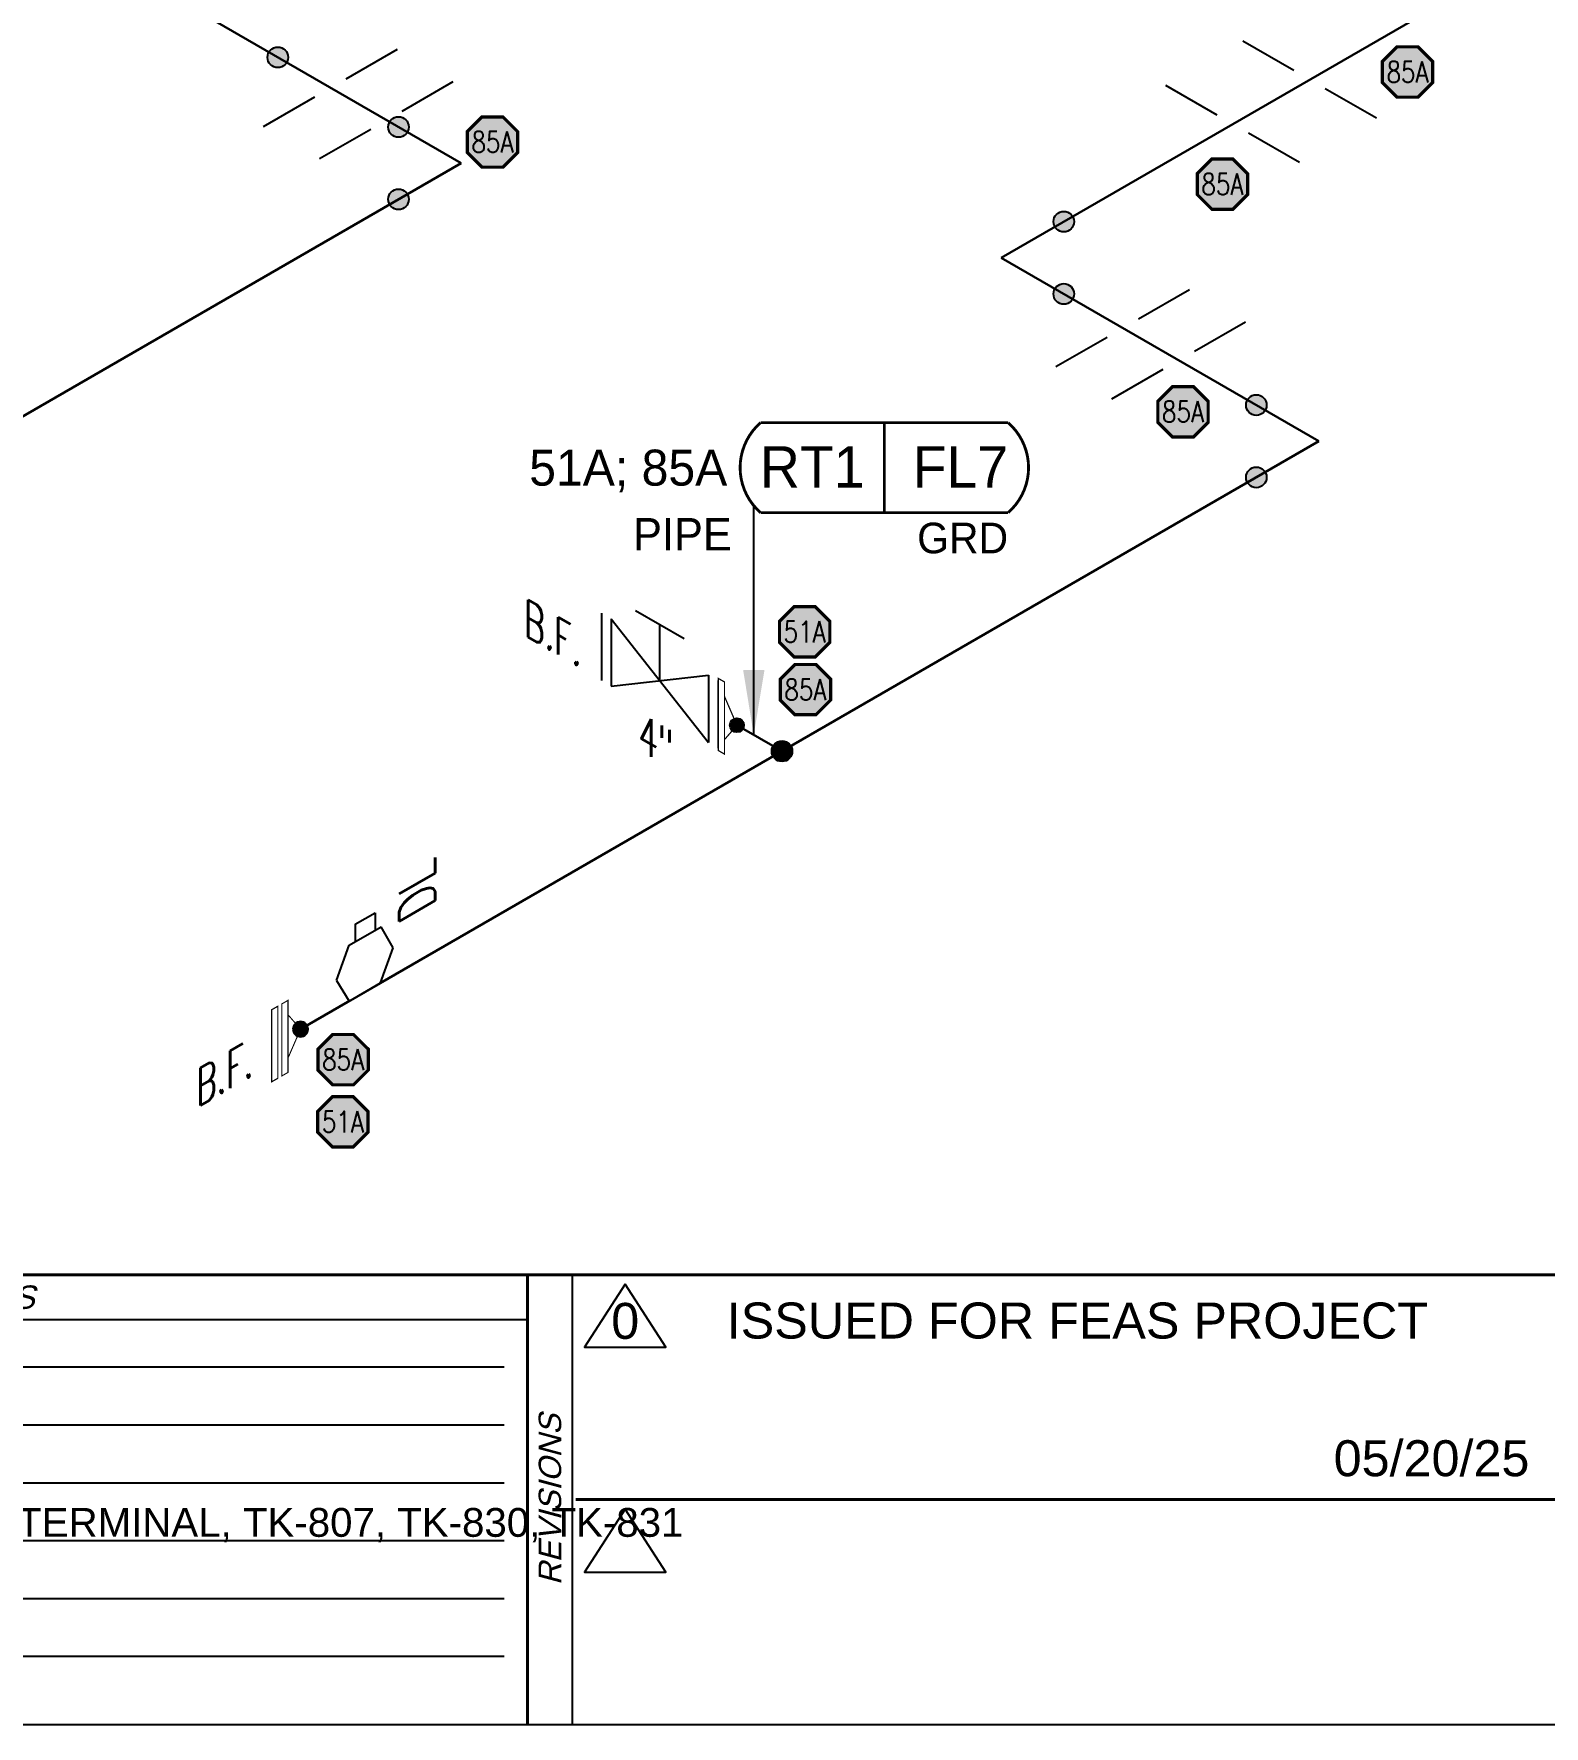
# Model space of a CAD drawing. Header units: inches. Extents: x 0.1 to 17.4, y 0.1 to 11.4.
# Drawn here: x 6.129 to 10.324, y 0.246 to 4.947 of the extents above; entities that cross this region are included whole.
import ezdxf
from ezdxf.enums import TextEntityAlignment as Align

# ---------------------------------------------------------------- set-up
doc = ezdxf.new("R2010")
doc.units = ezdxf.units.IN
doc.header["$MEASUREMENT"] = 0
for name, color, linetype in [('3', 1, 'Continuous'), ('BORDER', 3, 'Continuous'), ('BORDERTEXT', 7, 'Continuous'), ('COMP', 1, 'Continuous'), ('DL', 20, 'Continuous'), ('FITTINGS', 4, 'Continuous'), ('PART_PCML', 7, 'Continuous'), ('PART_SelectedCML_RT', 132, 'Continuous'), ('PART_SelectedCML_UT', 132, 'Continuous'), ('TEXT', 7, 'Continuous'), ('WELD POINTS', 41, 'Continuous'), ('Welds', 7, 'Continuous')]:
    doc.layers.add(name, color=color, linetype=linetype)
doc.layers.add('PIPE', color=7, linetype='Continuous', lineweight=30)
doc.styles.add('CMLPAS', font='')
doc.styles.add('FEASStandard', font='arial.ttf')
doc.styles.add('ISO30', font='simplex.shx', dxfattribs={"width": 0.85, "oblique": 30, "height": 0.075})
doc.styles.add('PART_Standard', font='romans', dxfattribs={"width": 0.8, "height": 0.09})
doc.styles.add('Richmond', font='arial.ttf')
doc.styles.add('SIMPLEX', font='ROMANS')
doc.styles.get("Standard").update_dxf_attribs({"font": 'arial.ttf'})
doc.styles.get('CMLPAS').set_extended_font_data('Cordia New')
doc.dimstyles.get("Standard").update_dxf_attribs({"dimtxt": 0.18, "dimasz": 0.18, "dimexe": 0.18, "dimexo": 0.0625, "dimgap": 0.09, "dimtad": 0, "dimtih": 1, "dimtoh": 1, "dimdec": 4, "dimzin": 0, "dimdsep": 46, "dimtxsty": 'Standard', "dimcen": 0.09, "dimadec": 0, "dimazin": 0, "dimtfac": 1, "dimtdec": 4, "dimtofl": 0, "dimtmove": 0, "dimatfit": 3, "dimfxl": 1, "dimtolj": 1, "dimtzin": 0, "dimarcsym": 0})

# ---------------------------------------------------------------- blocks, each defined once
blk = doc.blocks.new('Border')
blk.add_line((5.4322, 1.2439), (7.435, 1.2439))
for points in [[(5.4296, 1.0829), (7.435, 1.0829)], [(5.1365, 0.9222), (7.435, 0.9222)], [(4.9824, 0.7615), (7.435, 0.7615)], [(4.8221, 0.6009), (7.435, 0.6009)], [(4.9467, 0.4404), (7.435, 0.4404)]]:
    blk.add_lwpolyline(points)
at = {"layer": 'BORDER'}
for p, q in [((7.625, 0.25), (7.625, 1.5)), ((7.5, 1.375), (0.25, 1.375))]:
    blk.add_line(p, q, dxfattribs=at)
at = {"layer": 'BORDER', "const_width": 0.005}
blk.add_lwpolyline([(0.25, 0.25), (17.25, 0.25), (17.25, 11.25), (0.25, 11.25)], close=True, dxfattribs=at)
at = {"layer": 'BORDER', "const_width": 0.00833}
for points in [[(17.25, 1.5), (0.25, 1.5)], [(7.5, 0.25), (7.5, 1.5)], [(7.6336, 0.875), (10.375, 0.875)]]:
    blk.add_lwpolyline(points, dxfattribs=at)
at = {"layer": 'BORDERTEXT', "style": 'FEASStandard', "oblique": 15}
blk.add_text('NOTES', height=0.065, dxfattribs=at).set_placement((5.975, 1.4375), align=Align.MIDDLE)
blk.add_text('REVISIONS', height=0.0625, rotation=90, dxfattribs=at).set_placement((7.5625, 0.875), align=Align.MIDDLE)
blk = doc.blocks.new('BORDER TEXT')
at = {"layer": 'BORDERTEXT'}
for tag, p, height, style in [('API_PIPE_CLASS', (5.4645, 1.2542), 0.08, 'Richmond'), ('MATERIAL1', (12.263, 1.2111), 0.08, 'Richmond'), ('P&ID_#1', (0.25, 1.0831), 0.0625, 'FEASStandard'), ('LINE_#1', (1.4866, 1.0831), 0.0625, 'FEASStandard'), ('CVX_PIPE_SPEC', (5.4619, 1.0932), 0.08, 'Richmond'), ('MATERIAL2', (12.263, 1.0395), 0.08, 'Richmond'), ('OP_TEMP', (5.1687, 0.9325), 0.08, 'Richmond'), ('P&ID_#2', (0.25, 0.9224), 0.0625, 'FEASStandard'), ('LINE_#2', (1.4866, 0.9224), 0.0625, 'FEASStandard'), ('MATERIAL3', (12.263, 0.868), 0.08, 'Richmond'), ('FROM', (5.0146, 0.7718), 0.08, 'Richmond'), ('P&ID_#3', (0.25, 0.7617), 0.0625, 'FEASStandard'), ('LINE_#3', (1.4866, 0.7617), 0.0625, 'FEASStandard'), ('MATERIAL4', (12.263, 0.6965), 0.08, 'Richmond'), ('P&ID_#4', (0.25, 0.601), 0.0625, 'FEASStandard'), ('LINE_#4', (1.4866, 0.601), 0.0625, 'FEASStandard'), ('TO', (4.8543, 0.6112), 0.08, 'Richmond'), ('MATERIAL5', (12.263, 0.5249), 0.08, 'Richmond'), ('MISC', (4.9789, 0.4506), 0.08, 'Richmond'), ('P&ID_#5', (0.25, 0.4403), 0.0625, 'FEASStandard'), ('LINE_#5', (1.4866, 0.4403), 0.0625, 'FEASStandard'), ('INSULATION', (12.9278, 0.4142), 0.0625, 'FEASStandard'), ('P&ID_#6', (0.25, 0.2796), 0.0625, 'FEASStandard'), ('LINE_#6', (1.4866, 0.2796), 0.0625, 'FEASStandard'), ('PWHT', (12.9278, 0.2806), 0.0625, 'FEASStandard')]:
    blk.add_attdef(tag, p, '', height=height, dxfattribs=dict(at, style=style))
at = {"layer": 'BORDERTEXT', "style": 'FEASStandard'}
for tag, p in [('DR.BY', (11.075, 0.5625)), ('DR.BY_DATE', (11.95, 0.5625)), ('CHK_BY', (11.075, 0.3542)), ('CHK._BY_DATE', (11.95, 0.3542))]:
    blk.add_attdef(tag, text='', height=0.1, dxfattribs=at).set_placement(p, align=Align.MIDDLE_CENTER)
at = {"layer": 'BORDERTEXT', "style": 'PART_Standard', "width": 0.8}
for tag, p in [('PLANT_NUMBER', (13.9375, 0.3836)), ('SYSTEM_NUMBER', (14.8125, 0.3836)), ('CIRCUIT_NUMBER', (15.6875, 0.3836)), ('SHEET_NUMBER', (16.5, 0.3836)), ('REVISION', (17.0625, 0.3836))]:
    blk.add_attdef(tag, text='', height=0.15, dxfattribs=at).set_placement(p, align=Align.MIDDLE_CENTER)
blk = doc.blocks.new('*U76')
blk.add_wipeout([(0.0433, 0.0257), (0.0775, 0.124), (0.0433, 0.1817), (-0.0451, 0.1293), (-0.0793, 0.0309), (-0.0433, -0.0257)])
at = {"layer": 'FITTINGS', "linetype": 'Continuous'}
for p, q in [((-0.0451, 0.1293), (0.0433, 0.1817)), ((0.0775, 0.124), (0.0433, 0.1817)), ((-0.0793, 0.0309), (-0.0451, 0.1293)), ((0.0433, 0.0257), (0.0775, 0.124)), ((-0.0793, 0.0309), (-0.0433, -0.0257)), ((-0.0433, -0.0257), (0.0433, 0.0257))]:
    blk.add_line(p, q, dxfattribs=at)
blk = doc.blocks.new('3_VALVE_FLANGE_GATE_30')
at = {"color": 0, "linetype": 'ByBlock', "lineweight": -2}
blk.add_wipeout([(-0.1624, -0.1875), (-0.1353, -0.1719), (0, 0), (0.1353, -0.0156), (0.1624, 0), (0.1624, 0.1875), (0.1353, 0.1719), (0, 0), (-0.1353, 0.0156), (-0.1624, 0)], dxfattribs=at)
for p, q in [((0.0677, 0.1953), (-0.0677, 0.1172)), ((0.1353, 0.1719), (-0.1353, -0.1719)), ((0, 0), (0, 0.1563)), ((0.1353, 0.1719), (0.1353, -0.0156)), ((0.1624, 0.1875), (0.1624, 0)), ((-0.1624, 0), (-0.1624, -0.1875)), ((-0.1353, 0.0156), (-0.1353, -0.1719)), ((0.1353, -0.0156), (-0.1353, 0.0156))]:
    blk.add_line(p, q, dxfattribs=at)
blk = doc.blocks.new('AM9A04')
at = {"linetype": 'Continuous', "const_width": 0.01}
blk.add_lwpolyline([(0, -0.289), (0, 0.289), (-0.05, 0.318), (-0.05, -0.26)], close=True, dxfattribs=at)
at = {"const_width": 0.01}
blk.add_lwpolyline([(-0.05, -0.144), (-0.15, 0.087), (-0.05, 0.202)], dxfattribs=at)
blk = doc.blocks.new('A09')
at = {"layer": 'Welds'}
h = blk.add_hatch(color=256, dxfattribs=at)
h.dxf.hatch_style = 1
h.paths.add_polyline_path([(-0.03, 0, 1), (0.03, 0, 1)])
blk.add_circle((0, 0), 0.03, dxfattribs=at)
blk = doc.blocks.new('*U50')
blk.add_wipeout([(0.052, -0.03), (0.0173, -0.07), (0.0173, -0.1101), (0, -0.1001), (0, 0.1001), (0.0173, 0.0901), (0.0173, 0.05)]).dxf.layer = 'COMP'
at = {"layer": '3', "xscale": 0.65, "yscale": 0.65, "zscale": 0.65}
blk.add_blockref('A09', (0.052, -0.03), dxfattribs=at)
at = {"layer": 'COMP', "xscale": 0.3466300616258731, "yscale": 0.3466300616258731, "zscale": 0.3466300616258731, "rotation": 180}
blk.add_blockref('AM9A04', (0, 0), dxfattribs=at)
blk = doc.blocks.new('1_Text_330')
at = {"layer": 'TEXT', "style": 'PART_Standard', "oblique": 330, "width": 0.8}
blk.add_attdef('3/4"', (0, 0), '', height=0.09, rotation=330, dxfattribs=at)
blk = doc.blocks.new('2_WELD_SINGLE_00')
at = {"linetype": 'ByBlock', "lineweight": -2}
h = blk.add_hatch(color=0, dxfattribs=at)
edge = h.paths.add_edge_path()
edge.add_arc((0, 0), 0.0286, 0, 360)
at = {"color": 0, "linetype": 'ByBlock', "lineweight": -2}
blk.add_circle((0, 0), 0.0286, dxfattribs=at)
blk = doc.blocks.new('*U77')
at = {"layer": 'WELD POINTS'}
for p, rotation in [((0.174, 0.1004), 210.0000000000005), ((0.174, -0.1004), 60.00000000000035)]:
    blk.add_blockref('2_WELD_SINGLE_00', p, dxfattribs=dict(at, rotation=rotation))
blk = doc.blocks.new('*U73')
at = {"layer": 'WELD POINTS'}
for p, rotation in [((-0.174, 0.1004), 329.9999999999998), ((-0.174, -0.1004), 299.9999999999999)]:
    blk.add_blockref('2_WELD_SINGLE_00', p, dxfattribs=dict(at, rotation=rotation))
blk = doc.blocks.new('4_SUPPORT_I-BEAM_30')
at = {"color": 0, "linetype": 'ByBlock', "lineweight": -2}
for p, q in [((-0.0435, 0.0251), (-0.1857, 0.1072)), ((0.1857, -0.1072), (0.0435, -0.0251))]:
    blk.add_line(p, q, dxfattribs=at)
blk = doc.blocks.new('DL_Vert_330')
at = {"layer": 'DL', "style": 'ISO30', "oblique": 330, "width": 0.85}
blk.add_text('DL', height=0.1, rotation=90, dxfattribs=at).set_placement((0, 0))
blk = doc.blocks.new('1_Text_30')
at = {"layer": 'TEXT', "style": 'PART_Standard', "oblique": 30, "width": 0.8}
blk.add_attdef('TEXT', (0, 0), '', height=0.09, rotation=30, dxfattribs=at)
blk = doc.blocks.new('PART_PCML')
blk.add_hatch(color=0).paths.add_polyline_path([(-0.0699, -0.029), (-0.029, -0.0699), (0.029, -0.0699), (0.0699, -0.029), (0.0699, 0.029), (0.029, 0.0699), (-0.029, 0.0699), (-0.0699, 0.029)])
at = {"color": 7, "const_width": 0.009}
blk.add_lwpolyline([(-0.0699, 0.029), (-0.029, 0.0699), (0.029, 0.0699), (0.0699, 0.029), (0.0699, -0.029), (0.029, -0.0699), (-0.029, -0.0699), (-0.0699, -0.029), (-0.0699, 0.029), (-0.029, 0.0699)], dxfattribs=at)
at = {"color": 18, "true_color": 0x000000}
blk.add_lwpolyline([(-0.029, 0.0699), (-0.0699, 0.029), (-0.0699, -0.029), (-0.029, -0.0699), (0.029, -0.0699), (0.0699, -0.029), (0.0699, 0.029), (0.029, 0.0699)], close=True, dxfattribs=at)
at = {"color": 7, "true_color": 0xffffff, "style": 'SIMPLEX', "width": 0.8, "flags": 1}
for tag, p in [('CIRCUIT', (-0.0939, 0.0889)), ('DM', (-0.0527, -0.1332)), ('TYPE', (-0.0749, -0.2043))]:
    blk.add_attdef(tag, p, '', height=0.0586, dxfattribs=at)
at = {"color": 7, "true_color": 0xffffff, "style": 'SIMPLEX', "width": 0.8}
blk.add_attdef('DMDISP', text='', height=0.0586, dxfattribs=at).set_placement((0, 0), align=Align.MIDDLE_CENTER)
blk = doc.blocks.new('CMLPAS')
at = {"const_width": 0.008}
blk.add_lwpolyline([(0.0625, 0.125, 0.454441), (0.0625, -0.125), (0.75, -0.125, 0.454441), (0.75, 0.125)], format="xyb", close=True, dxfattribs=at)
blk.add_lwpolyline([(0.4063, -0.125), (0.4063, 0.125)], dxfattribs=at)
at = {"style": 'CMLPAS', "flags": 1}
for tag, p in [('STATE', (0.75, 0.6229)), ('DL', (0.75, 0.4817)), ('CIRCUIT', (0.75, 0.3405)), ('SUBSINTERVAL(MONTHS)', (-0.0251, -0.3355)), ('OLD_ID', (0.75, -0.3366)), ('OLD_NDE', (0.75, -0.4778)), ('OLD_ENTY', (0.7411, -0.6357)), ('SIZE', (0.7473, -0.7611)), ('SPEC', (0.7473, -0.9022)), ('JUSTIFY', (0.7473, -1.0434)), ('COMMENTS', (0.7473, -1.1846)), ('OLD_ASSET', (0.75, -1.3262)), ('SCHED', (0.7371, -1.4689)), ('NOM_THICK', (0.7521, -1.6102)), ('CORR_ALLOW', (0.763, -1.7453)), ('TML_STATUS', (0.7723, -1.8777)), ('FLOW_ORDER', (0.7785, -2.1301))]:
    blk.add_attdef(tag, text='', height=0.1, dxfattribs=at).set_placement(p, align=Align.MIDDLE_RIGHT)
at = {"style": 'CMLPAS'}
for tag, height, p in [('CHILD', 0.25, (0.75, 0.269)), ('###', 0.115, (0.75, 0.002)), ('ACCESS', 0.085, (0.75, -0.1954))]:
    blk.add_attdef(tag, text='', height=height, dxfattribs=at).set_placement(p, align=Align.MIDDLE_RIGHT)
at = {"color": 152, "style": 'CMLPAS'}
for tag, height, p in [('SPECIAL', 0.085, (0.4055, 0.1897)), ('DM-TYPE', 0.1, (-0.03, 0)), ('COMP', 0.09, (-0.0174, -0.185))]:
    blk.add_attdef(tag, text='', height=height, dxfattribs=at).set_placement(p, align=Align.MIDDLE_RIGHT)
at = {"style": 'CMLPAS'}
blk.add_attdef('NDE', text='', height=0.115, dxfattribs=at).set_placement((0.206, 0.002), align=Align.MIDDLE_CENTER)

msp = doc.modelspace()

# ---------------------------------------------------------------- linework, layer by layer
at = {"layer": 'BORDERTEXT'}
for points in [[(7.7717, 1.474), (7.6588, 1.2984), (7.8845, 1.2984)], [(7.7717, 0.849), (7.6588, 0.6734), (7.8845, 0.6734)]]:
    msp.add_lwpolyline(points, close=True, dxfattribs=at)
at = {"layer": 'PIPE'}
for p, q in [((13.9168, 7.2699), (8.8157, 4.3248)), ((7.3159, 4.5876), (6.6327, 4.982)), ((4.9688, 3.2325), (7.3159, 4.5876)), ((8.8157, 4.3248), (9.6985, 3.8152)), ((9.6985, 3.8152), (6.8698, 2.182)), ((8.2071, 2.9541), (8.082, 3.0263))]:
    msp.add_line(p, q, dxfattribs=at)

# ---------------------------------------------------------------- block references
at = {"layer": 'BORDER'}
msp.add_blockref('Border', (0, 0), dxfattribs=at)
at = {"layer": 'BORDERTEXT'}
ref = msp.add_blockref('BORDER TEXT', (0, 0), dxfattribs=at)
ref.add_attrib('FROM', '14b CRUDE BARGE TERMINAL, TK-807, TK-830, TK-831', (5.0146, 0.7718), dxfattribs={"height": 0.08, "style": 'Richmond'})
at = {"layer": 'FITTINGS', "xscale": -1}
for p in [(6.9531, 4.7971), (7.1084, 4.7074), (9.1535, 4.1298), (9.3089, 4.0401)]:
    msp.add_blockref('4_SUPPORT_I-BEAM_30', p, dxfattribs=at)
at = {"layer": 'FITTINGS'}
for p in [(9.6726, 4.8196), (9.459, 4.6963)]:
    msp.add_blockref('4_SUPPORT_I-BEAM_30', p, dxfattribs=at)
at = {"layer": 'PART_PCML', "color": 13}
for p in [(9.9445, 4.8409), (7.4028, 4.6463), (9.4303, 4.5294), (9.3209, 3.897), (8.2721, 3.1252), (6.988, 2.0973)]:
    msp.add_blockref('PART_PCML', p, dxfattribs=at).add_auto_attribs({'DMDISP': '85A'})
at = {"layer": 'PART_PCML', "color": 96}
for p in [(8.27, 3.2858), (6.9873, 1.9246)]:
    msp.add_blockref('PART_PCML', p, dxfattribs=at).add_auto_attribs({'DMDISP': '51A'})
at = {"layer": 'PART_SelectedCML_UT'}
msp.add_blockref('CMLPAS', (8.0851, 3.7418), dxfattribs=at).add_auto_attribs({'###': 'FL7', 'NDE': 'RT1', 'DM-TYPE': '51A; 85A', 'COMP': 'PIPE', 'ACCESS': 'GRD'})
at = {"layer": 'TEXT'}
for name, p, values in [('1_Text_330', (7.4918, 3.2767), {'3/4"': 'B.F.'}), ('1_Text_30', (6.5809, 1.9642), {'TEXT': 'B.F.'})]:
    msp.add_blockref(name, p, dxfattribs=at).add_auto_attribs(values)
at = {"layer": 'WELD POINTS'}
for name, p in [('*U77', (6.6327, 4.982)), ('*U73', (7.3159, 4.5876)), ('*U77', (8.8157, 4.3248)), ('*U73', (9.6985, 3.8152)), ('2_WELD_SINGLE_00', (8.2071, 2.9541))]:
    msp.add_blockref(name, p, dxfattribs=at)

# ---------------------------------------------------------------- texts
at = {"layer": 'BORDERTEXT', "style": 'FEASStandard'}
msp.add_text('ISSUED FOR FEAS PROJECT', height=0.1, dxfattribs=at).set_placement((9.0276, 1.3726), align=Align.MIDDLE_CENTER)
for tag, text, p in [('0', '', (7.7717, 1.3716)), ('05/20/25', '-', (10.0112, 0.9901))]:
    msp.add_attdef(tag, text=text, height=0.1, dxfattribs=at).set_placement(p, align=Align.MIDDLE_CENTER)

# ---------------------------------------------------------------- next in the draw order: block references
at = {"layer": 'FITTINGS', "xscale": -1}
msp.add_blockref('3_VALVE_FLANGE_GATE_30', (7.8677, 3.1501), dxfattribs=at)
at = {"layer": 'PIPE', "rotation": 359.3295536504846}
msp.add_blockref('*U76', (7.0483, 2.2851), dxfattribs=at)

# ---------------------------------------------------------------- next in the draw order: wipeouts: each hides what was drawn before it
msp.add_wipeout([(6.7894, 2.0356), (6.7894, 2.0756), (6.7548, 2.1156), (6.7894, 2.1957), (6.7894, 2.2357), (6.8351, 2.2621), (6.8351, 2.222), (6.8698, 2.182), (6.8351, 2.102), (6.8351, 2.0619)]).dxf.layer = 'COMP'

# ---------------------------------------------------------------- next in the draw order: linework, layer by layer
at = {"layer": 'COMP', "linetype": 'Continuous'}
for points, const_width in [([(6.8178, 2.2521), (6.8351, 2.2621), (6.8351, 2.0619), (6.8178, 2.0519)], 0.003), ([(6.8068, 2.2457), (6.8068, 2.0456), (6.7894, 2.0356), (6.7894, 2.2357)], 0.00347)]:
    msp.add_lwpolyline(points, close=True, dxfattribs=dict(at, const_width=const_width))
at = {"layer": 'COMP', "const_width": 0.003}
msp.add_lwpolyline([(6.8351, 2.102), (6.8698, 2.182), (6.8351, 2.222)], dxfattribs=at)
at = {"layer": 'FITTINGS', "linetype": 'Continuous'}
for p, q in [((7.0213, 2.4732), (7.0772, 2.5055)), ((7.0772, 2.5055), (7.0772, 2.4568)), ((7.0213, 2.4732), (7.0213, 2.4245))]:
    msp.add_line(p, q, dxfattribs=at)

# ---------------------------------------------------------------- next in the draw order: block references
msp.add_blockref('DL_Vert_330', (7.2434, 2.5244))
at = {"layer": 'COMP', "ltscale": 0.65}
msp.add_blockref('*U50', (8.03, 3.0563), dxfattribs=at)
at = {"layer": 'TEXT'}
msp.add_blockref('1_Text_330', (7.8092, 2.9588), dxfattribs=at).add_auto_attribs({'3/4"': '4"'})
at = {"layer": 'Welds', "xscale": -0.7, "yscale": 0.7, "zscale": 0.7, "rotation": 180}
msp.add_blockref('A09', (6.8698, 2.182), dxfattribs=at)

# ---------------------------------------------------------------- next in the draw order: leaders
at = {"layer": 'PART_SelectedCML_RT'}
msp.add_leader([(8.1286, 2.9994), (8.1293, 3.6355)], dimstyle='Standard', dxfattribs=at)

doc.saveas('drawing.dxf')
